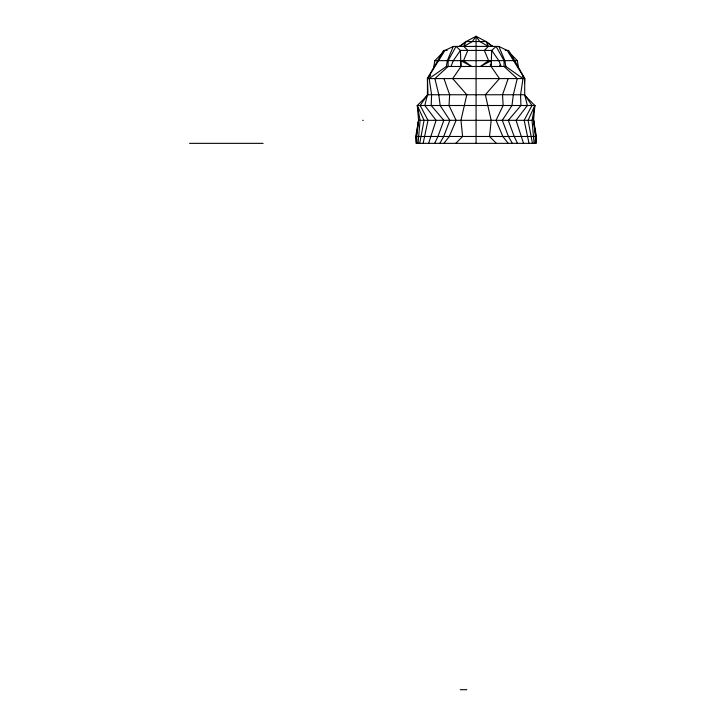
<?xml version="1.0" encoding="UTF-8"?>
<svg xmlns="http://www.w3.org/2000/svg" width="726" height="726" viewBox="0 0 726 726"><rect width="100%" height="100%" fill="white"/><g stroke="black" fill="none" stroke-linecap="round" stroke-linejoin="round"><path stroke-width="1.09" d="M535.207 143.349L535.425 136.479L533.265 117.149M524.553 82.9L524.707 78.589L514.716 60.639L508.59 50.439L505.242 50.439M496.375 143.349L489.533 136.479L491.184 120.325L485.367 94.752L499.479 78.589L491.085 66.474L491.747 50.439L496.094 46.419L504.053 60.639L504.053 66.474L517.257 78.589L513.346 94.752L511.975 105.506L502.292 120.325L508.454 136.479L512.347 143.349M418.049 143.349L420.109 120.325L417.296 105.506L428.022 94.752M416.288 143.349L416.288 136.479L418.566 120.325L533.583 120.325L536.423 136.479L535.861 143.349L416.288 143.349L415.726 136.479L418.566 120.325L417.296 105.506L534.853 105.506L533.583 120.325L535.861 136.479L535.861 143.349L535.416 140.408M418.566 120.325L416.724 136.479L416.942 143.349M433.422 69.088L434.829 60.639L443.377 52.009M434.665 143.349L437.941 136.479L443.849 120.325L431.208 105.506L431.589 94.752L429.157 78.589L446.327 66.474L447.325 60.639L453.333 46.419L498.826 46.419L507.211 50.439L524.707 78.589L524.707 94.752L527.348 105.506L516.059 120.325L523.537 143.349M524.898 95.523L534.853 105.506L532.04 120.325L534.1 143.349M419.719 143.349L424.075 120.325L417.296 105.506M423.14 143.349L428.013 120.325L420.163 105.506L427.442 94.752L427.442 78.589L443.559 50.439L447.143 50.439M508.191 78.589L502.519 94.752L503.136 105.506L496.049 120.325L502.846 136.479L508.209 143.349M428.612 143.349L436.09 120.325L424.801 105.506L427.442 94.752L524.707 94.752L531.986 105.506L524.136 120.325L529.018 143.349M451.009 66.474L453.314 60.639L460.402 50.439L491.747 50.439L498.835 60.639L501.14 66.474L499.552 65.177M534.853 105.506L528.074 120.325L532.43 143.349M439.811 143.349L443.704 136.479L449.857 120.325L440.174 105.506L438.803 94.752L434.892 78.589L448.096 66.474L448.096 60.639L456.064 46.419L460.402 50.439L460.756 60.639L471.728 66.474L463.542 60.639L467.807 50.439L463.814 46.419L466.065 41.536L476.075 36.3L486.084 41.536L492.809 46.419L490.803 45.665M491.393 66.474L491.393 60.639L480.421 66.474L488.616 60.639L484.342 50.439L488.344 46.419L479.777 41.536L476.075 36.3L472.372 41.536L463.814 46.419M443.949 143.349L449.303 136.479L456.1 120.325L449.022 105.506L449.639 94.752L443.958 78.589M455.783 143.349L462.616 136.479L460.965 120.325L466.791 94.752L452.679 78.589L461.064 66.474L460.756 60.639L460.756 66.474M430.663 75.568L427.442 78.589L427.986 93.681M460.275 46.419L466.065 41.536L486.084 41.536L491.883 46.419M466.065 41.536L459.349 46.419L461.355 45.665M453.333 46.419L444.938 50.439L427.442 78.589L524.707 78.589L522.293 76.321M434.829 60.639L517.329 60.639L518.555 68.026M446.327 66.474L505.822 66.474L522.992 78.589L520.569 94.752L520.941 105.506L508.3 120.325L514.208 136.479L517.484 143.349M362.746 120.325L363.281 120.325M415.726 136.479L536.423 136.479M189.577 143.349L263.13 143.349M460.22 689.7L466.8 689.7M509.552 52.798L517.329 60.639M486.084 41.536L488.344 46.419M490.259 64.523L491.085 66.474M498.826 46.419L504.833 60.639L505.822 66.474M476.075 36.3L476.075 143.349"/></g></svg>
